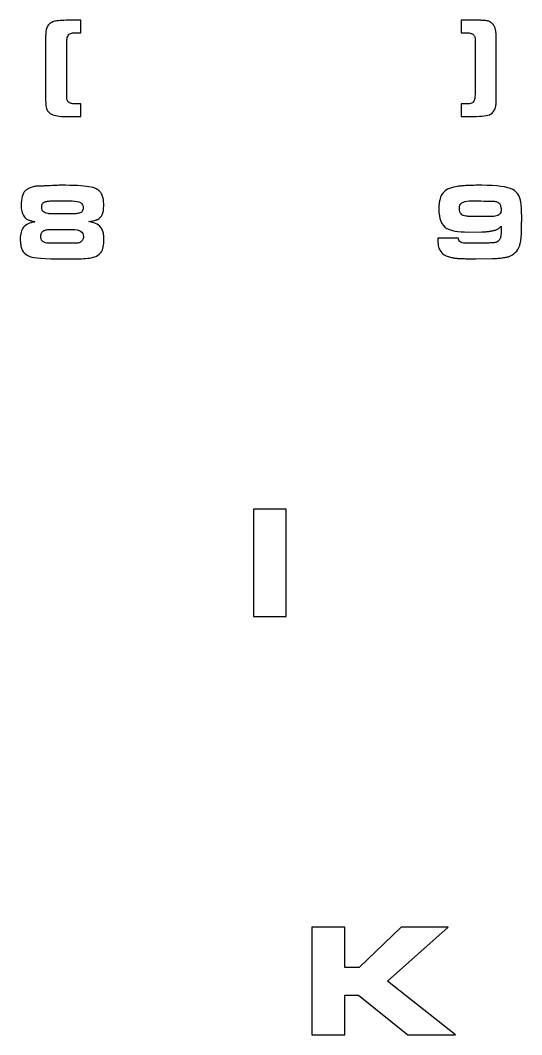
# Model space of a CAD drawing. Header units: metres. Extents: x -11 to 249, y -82 to 6.
# Drawn here: x 131.14 to 153.94, y -39.89 to 6.21 of the extents above; entities that cross this region are included whole.
import ezdxf

# ---------------------------------------------------------------- set-up
doc = ezdxf.new("R2010")
doc.units = ezdxf.units.M

msp = doc.modelspace()

# ---------------------------------------------------------------- linework, layer by layer
for p, q in [((132.424, 6.00484), (132.38, 5.94353)), ((132.477, 6.05751), (132.424, 6.00484)), ((132.54, 6.10152), (132.477, 6.05751)), ((132.613, 6.13687), (132.54, 6.10152)), ((132.695, 6.16359), (132.613, 6.13687)), ((132.746, 6.17441), (132.695, 6.16359)), ((132.806, 6.18378), (132.746, 6.17441)), ((132.874, 6.1917), (132.806, 6.18378)), ((132.95, 6.19818), (132.874, 6.1917)), ((133.035, 6.20323), (132.95, 6.19818)), ((133.127, 6.20683), (133.035, 6.20323)), ((133.228, 6.20898), (133.127, 6.20683)), ((133.337, 6.20972), (133.228, 6.20898)), ((133.894, 6.20972), (133.337, 6.20972)), ((133.894, 5.64395), (133.894, 6.20972)), ((151.979, 6.20972), (151.176, 6.20972)), ((151.176, 6.20972), (151.176, 5.64395)), ((152.013, 6.20956), (151.979, 6.20972)), ((152.045, 6.20911), (152.013, 6.20956)), ((152.077, 6.20834), (152.045, 6.20911)), ((152.108, 6.20729), (152.077, 6.20834)), ((152.137, 6.20593), (152.108, 6.20729)), ((152.166, 6.20427), (152.137, 6.20593)), ((152.194, 6.2023), (152.166, 6.20427)), ((152.221, 6.20003), (152.194, 6.2023)), ((152.261, 6.19899), (152.221, 6.20003)), ((152.299, 6.19588), (152.261, 6.19899)), ((152.336, 6.19069), (152.299, 6.19588)), ((152.372, 6.18341), (152.336, 6.19069)), ((152.406, 6.17406), (152.372, 6.18341)), ((152.438, 6.16264), (152.406, 6.17406)), ((152.469, 6.14914), (152.438, 6.16264)), ((152.499, 6.13354), (152.469, 6.14914)), ((152.527, 6.11603), (152.499, 6.13354)), ((152.554, 6.09666), (152.527, 6.11603)), ((152.579, 6.07549), (152.554, 6.09666)), ((152.604, 6.05249), (152.579, 6.07549)), ((152.627, 6.02766), (152.604, 6.05249)), ((152.648, 6.00102), (152.627, 6.02766)), ((152.668, 5.97256), (152.648, 6.00102)), ((132.295, 5.53549), (132.294, 5.5161)), ((132.296, 5.57339), (132.295, 5.5546)), ((132.295, 5.5546), (132.295, 5.53549)), ((132.297, 5.59181), (132.296, 5.57339)), ((132.298, 5.60977), (132.297, 5.59181)), ((132.299, 5.62727), (132.298, 5.60977)), ((132.3, 5.64429), (132.299, 5.62727)), ((132.301, 5.66084), (132.3, 5.64429)), ((132.303, 5.67694), (132.301, 5.66084)), ((132.305, 5.69257), (132.303, 5.67694)), ((132.307, 5.70772), (132.305, 5.69257)), ((132.322, 5.79497), (132.307, 5.70772)), ((132.346, 5.87358), (132.322, 5.79497)), ((132.38, 5.94353), (132.346, 5.87358)), ((133.318, 5.52333), (133.346, 5.56018)), ((133.346, 5.56018), (133.38, 5.59035)), ((133.38, 5.59035), (133.42, 5.6138)), ((133.42, 5.6138), (133.465, 5.63055)), ((133.465, 5.63055), (133.517, 5.64059)), ((133.517, 5.64059), (133.573, 5.64395)), ((133.573, 5.64395), (133.894, 5.64395)), ((151.176, 5.64395), (151.41, 5.64395)), ((151.41, 5.64395), (151.458, 5.64282)), ((151.458, 5.64282), (151.503, 5.63945)), ((151.503, 5.63945), (151.545, 5.63383)), ((151.545, 5.63383), (151.584, 5.62596)), ((151.584, 5.62596), (151.621, 5.61584)), ((151.621, 5.61584), (151.654, 5.60347)), ((151.654, 5.60347), (151.685, 5.58885)), ((151.685, 5.58885), (151.712, 5.57199)), ((151.712, 5.57199), (151.737, 5.55298)), ((151.737, 5.55298), (151.758, 5.53188)), ((151.758, 5.53188), (151.776, 5.5087)), ((152.687, 5.94228), (152.668, 5.97256)), ((152.698, 5.92296), (152.687, 5.94228)), ((152.708, 5.90164), (152.698, 5.92296)), ((152.717, 5.87834), (152.708, 5.90164)), ((152.726, 5.85306), (152.717, 5.87834)), ((152.734, 5.82576), (152.726, 5.85306)), ((152.741, 5.79649), (152.734, 5.82576)), ((152.748, 5.76521), (152.741, 5.79649)), ((152.754, 5.73195), (152.748, 5.76521)), ((152.759, 5.69687), (152.754, 5.73195)), ((152.764, 5.66014), (152.759, 5.69687)), ((152.768, 5.62177), (152.764, 5.66014)), ((152.771, 5.58173), (152.768, 5.62177)), ((152.774, 5.54002), (152.771, 5.58173)), ((152.775, 5.49669), (152.774, 5.54002)), ((132.294, 5.49641), (132.293, 5.47643)), ((132.293, 5.47643), (132.293, 5.45613)), ((132.293, 5.45613), (132.293, 5.43555)), ((132.293, 5.43555), (132.293, 5.41467)), ((132.293, 5.41467), (132.293, 2.64424)), ((132.294, 5.5161), (132.294, 5.49641)), ((133.253, 5.03316), (133.254, 5.10526)), ((133.254, 5.10526), (133.255, 5.17091)), ((133.255, 5.17091), (133.257, 5.23013)), ((133.257, 5.23013), (133.259, 5.2829)), ((133.259, 5.2829), (133.263, 5.32922)), ((133.263, 5.32922), (133.267, 5.36909)), ((133.267, 5.36909), (133.272, 5.40253)), ((133.272, 5.40253), (133.278, 5.42952)), ((133.278, 5.42952), (133.295, 5.47977)), ((133.295, 5.47977), (133.318, 5.52333)), ((151.776, 5.5087), (151.791, 5.48344)), ((151.791, 5.48344), (151.802, 5.4561)), ((151.802, 5.4561), (151.81, 5.4267)), ((151.81, 5.4267), (151.815, 5.3952)), ((151.815, 5.3952), (151.817, 5.36163)), ((151.817, 5.36163), (151.817, 3.0162)), ((152.777, 5.45169), (152.775, 5.49669)), ((152.777, 5.40503), (152.777, 5.45169)), ((152.777, 2.63469), (152.777, 5.40503)), ((133.253, 2.68773), (133.253, 5.03316)), ((151.813, 2.8154), (151.811, 2.76239)), ((151.815, 2.87538), (151.813, 2.8154)), ((151.816, 2.94232), (151.815, 2.87538)), ((151.817, 3.0162), (151.816, 2.94232)), ((132.293, 2.64424), (132.298, 2.38916)), ((132.298, 2.38916), (132.302, 2.32356)), ((132.302, 2.32356), (132.311, 2.26212)), ((133.255, 2.65356), (133.253, 2.68773)), ((133.26, 2.62164), (133.255, 2.65356)), ((133.268, 2.59198), (133.26, 2.62164)), ((133.279, 2.56456), (133.268, 2.59198)), ((133.294, 2.53938), (133.279, 2.56456)), ((133.312, 2.51646), (133.294, 2.53938)), ((133.333, 2.49579), (133.312, 2.51646)), ((133.358, 2.47737), (133.333, 2.49579)), ((133.385, 2.46114), (133.358, 2.47737)), ((133.416, 2.44708), (133.385, 2.46114)), ((133.45, 2.43518), (133.416, 2.44708)), ((133.486, 2.42543), (133.45, 2.43518)), ((133.526, 2.41786), (133.486, 2.42543)), ((133.569, 2.41246), (133.526, 2.41786)), ((133.614, 2.40921), (133.569, 2.41246)), ((133.663, 2.40813), (133.614, 2.40921)), ((133.894, 2.40813), (133.663, 2.40813)), ((133.894, 1.84236), (133.894, 2.40813)), ((151.499, 2.40813), (151.176, 2.40813)), ((151.176, 2.40813), (151.176, 1.84236)), ((151.555, 2.41144), (151.499, 2.40813)), ((151.606, 2.42136), (151.555, 2.41144)), ((151.651, 2.43791), (151.606, 2.42136)), ((151.69, 2.46107), (151.651, 2.43791)), ((151.724, 2.49084), (151.69, 2.46107)), ((151.753, 2.52724), (151.724, 2.49084)), ((151.775, 2.57025), (151.753, 2.52724)), ((151.792, 2.61989), (151.775, 2.57025)), ((151.798, 2.64508), (151.792, 2.61989)), ((151.803, 2.67722), (151.798, 2.64508)), ((151.807, 2.71632), (151.803, 2.67722)), ((151.811, 2.76239), (151.807, 2.71632)), ((152.748, 2.27409), (152.756, 2.31161)), ((152.756, 2.31161), (152.762, 2.35381)), ((152.762, 2.35381), (152.767, 2.40065)), ((152.767, 2.40065), (152.772, 2.45216)), ((152.772, 2.45216), (152.775, 2.50833)), ((152.775, 2.50833), (152.776, 2.56918)), ((152.776, 2.56918), (152.777, 2.63469)), ((132.311, 2.26212), (132.327, 2.2048)), ((132.327, 2.2048), (132.35, 2.15164)), ((132.35, 2.15164), (132.379, 2.10263)), ((132.379, 2.10263), (132.414, 2.05775)), ((132.414, 2.05775), (132.456, 2.01703)), ((132.456, 2.01703), (132.505, 1.98045)), ((132.505, 1.98045), (132.559, 1.94809)), ((132.559, 1.94809), (132.618, 1.92004)), ((132.618, 1.92004), (132.683, 1.8963)), ((132.683, 1.8963), (132.754, 1.87689)), ((132.754, 1.87689), (132.829, 1.86179)), ((132.829, 1.86179), (132.91, 1.851)), ((132.91, 1.851), (132.996, 1.84453)), ((132.996, 1.84453), (133.088, 1.84236)), ((151.735, 1.84236), (151.88, 1.84389)), ((151.88, 1.84389), (152.012, 1.84848)), ((152.012, 1.84848), (152.129, 1.85611)), ((152.129, 1.85611), (152.233, 1.86679)), ((152.233, 1.86679), (152.324, 1.88052)), ((152.324, 1.88052), (152.4, 1.89731)), ((152.4, 1.89731), (152.463, 1.91716)), ((152.463, 1.91716), (152.512, 1.94005)), ((152.512, 1.94005), (152.553, 1.96613)), ((152.553, 1.96613), (152.59, 1.9955)), ((152.59, 1.9955), (152.624, 2.0282)), ((152.624, 2.0282), (152.654, 2.06419)), ((152.654, 2.06419), (152.68, 2.10349)), ((152.68, 2.10349), (152.703, 2.1461)), ((152.703, 2.1461), (152.723, 2.19202)), ((152.723, 2.19202), (152.739, 2.24124)), ((152.739, 2.24124), (152.748, 2.27409)), ((133.088, 1.84236), (133.894, 1.84236)), ((151.176, 1.84236), (151.735, 1.84236)), ((131.676, -1.36903), (131.633, -1.38303)), ((131.72, -1.3569), (131.676, -1.36903)), ((131.766, -1.34663), (131.72, -1.3569)), ((131.814, -1.33824), (131.766, -1.34663)), ((131.864, -1.33171), (131.814, -1.33824)), ((131.917, -1.32704), (131.864, -1.33171)), ((131.971, -1.32423), (131.917, -1.32704)), ((132.027, -1.3233), (131.971, -1.32423)), ((132.064, -1.32314), (132.027, -1.3233)), ((132.103, -1.32262), (132.064, -1.32314)), ((132.144, -1.32176), (132.103, -1.32262)), ((132.187, -1.32054), (132.144, -1.32176)), ((132.233, -1.319), (132.187, -1.32054)), ((132.28, -1.31709), (132.233, -1.319)), ((132.33, -1.31485), (132.28, -1.31709)), ((132.382, -1.31227), (132.33, -1.31485)), ((132.496, -1.30644), (132.382, -1.31227)), ((132.599, -1.30141), (132.496, -1.30644)), ((132.691, -1.29713), (132.599, -1.30141)), ((132.773, -1.29364), (132.691, -1.29713)), ((132.843, -1.29092), (132.773, -1.29364)), ((132.903, -1.28899), (132.843, -1.29092)), ((132.952, -1.28781), (132.903, -1.28899)), ((132.99, -1.28743), (132.952, -1.28781)), ((133.197, -1.28847), (132.99, -1.28743)), ((133.39, -1.29158), (133.197, -1.28847)), ((133.57, -1.29678), (133.39, -1.29158)), ((133.735, -1.30405), (133.57, -1.29678)), ((133.886, -1.3134), (133.735, -1.30405)), ((134.024, -1.32483), (133.886, -1.3134)), ((134.147, -1.33833), (134.024, -1.32483)), ((134.256, -1.35391), (134.147, -1.33833)), ((134.355, -1.37256), (134.256, -1.35391)), ((134.444, -1.39529), (134.355, -1.37256)), ((150.847, -1.37003), (150.698, -1.41429)), ((151.016, -1.33899), (150.847, -1.37003)), ((151.062, -1.33305), (151.016, -1.33899)), ((151.111, -1.32745), (151.062, -1.33305)), ((151.163, -1.32219), (151.111, -1.32745)), ((151.218, -1.31726), (151.163, -1.32219)), ((151.276, -1.31268), (151.218, -1.31726)), ((151.337, -1.30844), (151.276, -1.31268)), ((151.401, -1.30455), (151.337, -1.30844)), ((151.467, -1.30099), (151.401, -1.30455)), ((151.537, -1.29781), (151.467, -1.30099)), ((151.61, -1.29506), (151.537, -1.29781)), ((151.687, -1.29272), (151.61, -1.29506)), ((151.766, -1.29082), (151.687, -1.29272)), ((151.849, -1.28934), (151.766, -1.29082)), ((151.935, -1.28827), (151.849, -1.28934)), ((152.024, -1.28764), (151.935, -1.28827)), ((152.117, -1.28743), (152.024, -1.28764)), ((152.367, -1.29048), (152.117, -1.28743)), ((152.596, -1.29964), (152.367, -1.29048)), ((152.804, -1.3149), (152.596, -1.29964)), ((152.991, -1.33624), (152.804, -1.3149)), ((153.156, -1.36371), (152.991, -1.33624)), ((153.301, -1.39728), (153.156, -1.36371)), ((131.227, -1.79971), (131.207, -1.88786)), ((131.253, -1.7209), (131.227, -1.79971)), ((131.286, -1.65143), (131.253, -1.7209)), ((131.324, -1.59128), (131.286, -1.65143)), ((131.367, -1.54047), (131.324, -1.59128)), ((131.394, -1.51663), (131.367, -1.54047)), ((131.422, -1.49399), (131.394, -1.51663)), ((131.452, -1.47252), (131.422, -1.49399)), ((131.484, -1.45226), (131.452, -1.47252)), ((131.518, -1.43317), (131.484, -1.45226)), ((131.555, -1.41527), (131.518, -1.43317)), ((131.593, -1.39854), (131.555, -1.41527)), ((131.633, -1.38303), (131.593, -1.39854)), ((134.525, -1.42209), (134.444, -1.39529)), ((134.597, -1.45296), (134.525, -1.42209)), ((134.661, -1.4879), (134.597, -1.45296)), ((134.716, -1.52692), (134.661, -1.4879)), ((134.762, -1.56999), (134.716, -1.52692)), ((134.8, -1.61714), (134.762, -1.56999)), ((134.832, -1.66969), (134.8, -1.61714)), ((134.859, -1.72899), (134.832, -1.66969)), ((134.882, -1.79503), (134.859, -1.72899)), ((134.901, -1.86781), (134.882, -1.79503)), ((150.239, -1.83406), (150.205, -1.9577)), ((150.292, -1.72365), (150.239, -1.83406)), ((150.365, -1.62646), (150.292, -1.72365)), ((150.456, -1.54251), (150.365, -1.62646)), ((150.567, -1.47179), (150.456, -1.54251)), ((150.698, -1.41429), (150.567, -1.47179)), ((153.425, -1.43694), (153.301, -1.39728)), ((153.528, -1.48271), (153.425, -1.43694)), ((153.6, -1.52742), (153.528, -1.48271)), ((153.665, -1.5802), (153.6, -1.52742)), ((153.722, -1.64101), (153.665, -1.5802)), ((153.772, -1.70988), (153.722, -1.64101)), ((153.814, -1.78682), (153.772, -1.70988)), ((153.849, -1.8718), (153.814, -1.78682)), ((131.183, -2.09213), (131.18, -2.20827)), ((131.18, -2.20827), (131.187, -2.34544)), ((131.192, -1.98534), (131.183, -2.09213)), ((131.207, -1.88786), (131.192, -1.98534)), ((132.113, -2.28951), (132.116, -2.23862)), ((132.118, -2.3479), (132.113, -2.28951)), ((132.116, -2.23862), (132.124, -2.19316)), ((132.124, -2.19316), (132.136, -2.15314)), ((132.136, -2.15314), (132.154, -2.11853)), ((132.154, -2.11853), (132.177, -2.08936)), ((132.177, -2.08936), (132.205, -2.0656)), ((132.205, -2.0656), (132.238, -2.04729)), ((132.238, -2.04729), (132.276, -2.03439)), ((132.276, -2.03439), (132.307, -2.02612)), ((132.307, -2.02612), (132.34, -2.01895)), ((132.34, -2.01895), (132.377, -2.01289)), ((132.377, -2.01289), (132.417, -2.00793)), ((132.417, -2.00793), (132.459, -2.00407)), ((132.459, -2.00407), (132.505, -2.00131)), ((132.505, -2.00131), (132.553, -1.99966)), ((132.553, -1.99966), (132.604, -1.99911)), ((132.604, -1.99911), (133.494, -1.99911)), ((133.494, -1.99911), (133.613, -2.00386)), ((133.613, -2.00386), (133.716, -2.01811)), ((133.716, -2.01811), (133.803, -2.04185)), ((133.803, -2.04185), (133.875, -2.0751)), ((133.875, -2.0751), (133.93, -2.11784)), ((133.93, -2.11784), (133.97, -2.17009)), ((133.97, -2.17009), (133.993, -2.23183)), ((133.993, -2.23183), (134.001, -2.30307)), ((134.001, -2.30307), (133.998, -2.35341)), ((134.916, -1.94733), (134.901, -1.86781)), ((134.926, -2.0336), (134.916, -1.94733)), ((134.932, -2.1266), (134.926, -2.0336)), ((134.93, -2.34453), (134.935, -2.22635)), ((134.935, -2.22635), (134.932, -2.1266)), ((150.168, -2.28889), (150.167, -2.31715)), ((150.169, -2.26128), (150.168, -2.28889)), ((150.17, -2.23428), (150.169, -2.26128)), ((150.171, -2.20795), (150.17, -2.23428)), ((150.173, -2.18222), (150.171, -2.20795)), ((150.175, -2.15715), (150.173, -2.18222)), ((150.177, -2.13237), (150.175, -2.15715)), ((150.18, -2.10754), (150.177, -2.13237)), ((150.183, -2.08267), (150.18, -2.10754)), ((150.186, -2.05777), (150.183, -2.08267)), ((150.19, -2.03282), (150.186, -2.05777)), ((150.195, -2.00783), (150.19, -2.03282)), ((150.199, -1.98279), (150.195, -2.00783)), ((150.205, -1.9577), (150.199, -1.98279)), ((151.1, -2.34431), (151.107, -2.2634)), ((151.107, -2.2634), (151.127, -2.19328)), ((151.127, -2.19328), (151.162, -2.13396)), ((151.162, -2.13396), (151.21, -2.0854)), ((151.21, -2.0854), (151.273, -2.04765)), ((151.273, -2.04765), (151.349, -2.02068)), ((151.349, -2.02068), (151.438, -2.0045)), ((151.438, -2.0045), (151.542, -1.99911)), ((151.542, -1.99911), (152.082, -1.99911)), ((152.082, -1.99911), (152.223, -2.00339)), ((152.223, -2.00339), (152.371, -2.00768)), ((152.371, -2.00768), (152.408, -2.00867)), ((152.408, -2.00867), (152.445, -2.00952)), ((152.445, -2.00952), (152.482, -2.01025)), ((152.482, -2.01025), (152.518, -2.01085)), ((152.518, -2.01085), (152.554, -2.01131)), ((152.554, -2.01131), (152.59, -2.01164)), ((152.59, -2.01164), (152.625, -2.01184)), ((152.625, -2.01184), (152.66, -2.0119)), ((152.66, -2.0119), (152.7, -2.01346)), ((152.7, -2.01346), (152.739, -2.0181)), ((152.739, -2.0181), (152.774, -2.02582)), ((152.774, -2.02582), (152.807, -2.03665)), ((152.807, -2.03665), (152.838, -2.05057)), ((152.838, -2.05057), (152.865, -2.06757)), ((152.865, -2.06757), (152.891, -2.08768)), ((152.891, -2.08768), (152.913, -2.11087)), ((152.913, -2.11087), (152.933, -2.13684)), ((152.933, -2.13684), (152.951, -2.16533)), ((152.951, -2.16533), (152.965, -2.1963)), ((152.965, -2.1963), (152.977, -2.22978)), ((152.977, -2.22978), (152.987, -2.26575)), ((152.987, -2.26575), (152.993, -2.30423)), ((152.993, -2.30423), (152.997, -2.3452)), ((153.877, -1.96483), (153.849, -1.8718)), ((153.897, -2.0659), (153.877, -1.96483)), ((153.906, -2.13049), (153.897, -2.0659)), ((153.913, -2.20221), (153.906, -2.13049)), ((153.92, -2.28104), (153.913, -2.20221)), ((153.925, -2.36699), (153.92, -2.28104)), ((131.187, -2.34544), (131.206, -2.46785)), ((131.206, -2.46785), (131.238, -2.5755)), ((131.238, -2.5755), (131.283, -2.66838)), ((131.283, -2.66838), (131.341, -2.74652)), ((131.341, -2.74652), (131.412, -2.80989)), ((132.13, -2.39961), (132.118, -2.3479)), ((132.152, -2.4446), (132.13, -2.39961)), ((132.181, -2.48289), (132.152, -2.4446)), ((132.219, -2.5145), (132.181, -2.48289)), ((132.266, -2.53938), (132.219, -2.5145)), ((132.321, -2.55757), (132.266, -2.53938)), ((132.385, -2.56906), (132.321, -2.55757)), ((132.4, -2.57166), (132.385, -2.56906)), ((132.414, -2.57397), (132.4, -2.57166)), ((132.429, -2.57605), (132.414, -2.57397)), ((132.443, -2.57788), (132.429, -2.57605)), ((132.457, -2.57945), (132.443, -2.57788)), ((132.471, -2.58076), (132.457, -2.57945)), ((132.485, -2.58182), (132.471, -2.58076)), ((132.499, -2.58263), (132.485, -2.58182)), ((132.513, -2.58327), (132.499, -2.58263)), ((132.527, -2.58382), (132.513, -2.58327)), ((132.543, -2.58429), (132.527, -2.58382)), ((132.559, -2.58467), (132.543, -2.58429)), ((132.576, -2.58496), (132.559, -2.58467)), ((132.594, -2.58517), (132.576, -2.58496)), ((132.612, -2.58531), (132.594, -2.58517)), ((132.632, -2.58534), (132.612, -2.58531)), ((133.459, -2.58534), (132.632, -2.58534)), ((133.519, -2.58496), (133.459, -2.58534)), ((133.574, -2.58382), (133.519, -2.58496)), ((133.625, -2.58191), (133.574, -2.58382)), ((133.67, -2.57924), (133.625, -2.58191)), ((133.712, -2.57581), (133.67, -2.57924)), ((133.748, -2.57159), (133.712, -2.57581)), ((133.779, -2.56664), (133.748, -2.57159)), ((133.806, -2.56091), (133.779, -2.56664)), ((133.852, -2.54678), (133.806, -2.56091)), ((133.892, -2.5275), (133.852, -2.54678)), ((133.925, -2.50304), (133.892, -2.5275)), ((133.953, -2.47339), (133.925, -2.50304)), ((133.974, -2.43857), (133.953, -2.47339)), ((133.989, -2.39857), (133.974, -2.43857)), ((133.998, -2.35341), (133.989, -2.39857)), ((134.723, -2.80247), (134.779, -2.75606)), ((134.779, -2.75606), (134.827, -2.69766)), ((134.827, -2.69766), (134.865, -2.62732)), ((134.865, -2.62732), (134.896, -2.54501)), ((134.896, -2.54501), (134.917, -2.45074)), ((134.917, -2.45074), (134.93, -2.34453)), ((150.167, -2.31715), (150.167, -2.34605)), ((150.167, -2.34605), (150.167, -2.3756)), ((150.167, -2.3756), (150.172, -2.53108)), ((150.172, -2.53108), (150.19, -2.67326)), ((150.19, -2.67326), (150.218, -2.80212)), ((151.105, -2.41991), (151.1, -2.34431)), ((151.119, -2.48634), (151.105, -2.41991)), ((151.143, -2.54359), (151.119, -2.48634)), ((151.176, -2.59167), (151.143, -2.54359)), ((151.22, -2.63057), (151.176, -2.59167)), ((151.272, -2.66029), (151.22, -2.63057)), ((151.335, -2.68085), (151.272, -2.66029)), ((151.406, -2.69223), (151.335, -2.68085)), ((151.431, -2.69478), (151.406, -2.69223)), ((151.457, -2.69699), (151.431, -2.69478)), ((151.484, -2.69885), (151.457, -2.69699)), ((151.514, -2.70039), (151.484, -2.69885)), ((151.544, -2.70158), (151.514, -2.70039)), ((151.576, -2.70242), (151.544, -2.70158)), ((151.61, -2.70294), (151.576, -2.70242)), ((151.645, -2.70311), (151.61, -2.70294)), ((152.584, -2.70311), (151.645, -2.70311)), ((152.662, -2.70032), (152.584, -2.70311)), ((152.732, -2.69193), (152.662, -2.70032)), ((152.793, -2.67795), (152.732, -2.69193)), ((152.847, -2.65839), (152.793, -2.67795)), ((152.892, -2.63324), (152.847, -2.65839)), ((152.93, -2.60249), (152.892, -2.63324)), ((152.959, -2.56615), (152.93, -2.60249)), ((152.98, -2.52423), (152.959, -2.56615)), ((152.982, -2.51801), (152.98, -2.52423)), ((152.984, -2.51152), (152.982, -2.51801)), ((152.985, -2.50479), (152.984, -2.51152)), ((152.987, -2.4978), (152.985, -2.50479)), ((152.989, -2.49055), (152.987, -2.4978)), ((152.99, -2.48306), (152.989, -2.49055)), ((152.992, -2.47531), (152.99, -2.48306)), ((152.993, -2.4673), (152.992, -2.47531)), ((152.995, -2.45895), (152.993, -2.4673)), ((152.996, -2.45018), (152.995, -2.45895)), ((152.997, -2.44098), (152.996, -2.45018)), ((152.997, -2.3452), (152.999, -2.38867)), ((152.998, -2.42133), (152.997, -2.43137)), ((152.997, -2.43137), (152.997, -2.44098)), ((152.999, -2.39998), (152.998, -2.41086)), ((152.998, -2.41086), (152.998, -2.42133)), ((152.999, -2.38867), (152.999, -2.39998)), ((153.929, -2.46005), (153.925, -2.36699)), ((153.932, -2.56024), (153.929, -2.46005)), ((153.934, -2.66756), (153.932, -2.56024)), ((153.935, -2.78198), (153.934, -2.66756)), ((131.291, -3.19473), (131.256, -3.24139)), ((131.333, -3.15254), (131.291, -3.19473)), ((131.381, -3.11346), (131.333, -3.15254)), ((131.435, -3.07747), (131.381, -3.11346)), ((131.412, -2.80989), (131.496, -2.85851)), ((131.496, -3.04456), (131.435, -3.07747)), ((131.496, -2.85851), (131.593, -2.89235)), ((131.564, -3.01476), (131.496, -3.04456)), ((131.638, -2.98805), (131.564, -3.01476)), ((131.593, -2.89235), (131.607, -2.89635)), ((131.607, -2.89635), (131.621, -2.90024)), ((131.621, -2.90024), (131.635, -2.90399)), ((131.635, -2.90399), (131.648, -2.90762)), ((131.719, -2.96443), (131.638, -2.98805)), ((131.648, -2.90762), (131.662, -2.91112)), ((131.662, -2.91112), (131.675, -2.91449)), ((131.675, -2.91449), (131.688, -2.91774)), ((131.688, -2.91774), (131.701, -2.92087)), ((131.701, -2.92087), (131.714, -2.92389)), ((131.714, -2.92389), (131.727, -2.92688)), ((131.807, -2.94391), (131.719, -2.96443)), ((131.727, -2.92688), (131.74, -2.92982)), ((131.74, -2.92982), (131.753, -2.93272)), ((131.753, -2.93272), (131.767, -2.93559)), ((131.767, -2.93559), (131.78, -2.9384)), ((131.78, -2.9384), (131.793, -2.94118)), ((131.793, -2.94118), (131.807, -2.94391)), ((134.262, -2.94006), (134.517, -2.88579)), ((134.479, -2.99707), (134.262, -2.94006)), ((134.561, -3.02557), (134.479, -2.99707)), ((134.517, -2.88579), (134.536, -2.88147)), ((134.536, -2.88147), (134.554, -2.87663)), ((134.554, -2.87663), (134.572, -2.87129)), ((134.636, -3.06097), (134.561, -3.02557)), ((134.572, -2.87129), (134.59, -2.86543)), ((134.59, -2.86543), (134.608, -2.85909)), ((134.608, -2.85909), (134.625, -2.8522)), ((134.625, -2.8522), (134.641, -2.84483)), ((134.702, -3.10324), (134.636, -3.06097)), ((134.641, -2.84483), (134.658, -2.83694)), ((134.658, -2.83694), (134.723, -2.80247)), ((134.76, -3.15237), (134.702, -3.10324)), ((134.809, -3.20837), (134.76, -3.15237)), ((134.85, -3.27126), (134.809, -3.20837)), ((150.218, -2.80212), (150.258, -2.91766)), ((150.258, -2.91766), (150.31, -3.01988)), ((150.31, -3.01988), (150.373, -3.1088)), ((150.373, -3.1088), (150.447, -3.1844)), ((150.447, -3.1844), (150.533, -3.24669)), ((152.894, -3.23837), (152.923, -3.21506)), ((152.923, -3.21506), (153.001, -3.13921)), ((153.001, -3.13921), (152.996, -3.42281)), ((153.924, -3.27219), (153.925, -3.22662)), ((153.925, -3.22662), (153.926, -3.17624)), ((153.926, -3.17624), (153.929, -3.06528)), ((153.929, -3.06528), (153.931, -3.01337)), ((153.931, -3.01337), (153.932, -2.96527)), ((153.932, -2.96527), (153.933, -2.92099)), ((153.933, -2.92099), (153.934, -2.88051)), ((153.934, -2.81102), (153.935, -2.78198)), ((153.934, -2.84386), (153.934, -2.81102)), ((153.934, -2.88051), (153.934, -2.84386)), ((131.142, -3.64505), (131.14, -3.73293)), ((131.149, -3.56305), (131.142, -3.64505)), ((131.161, -3.48694), (131.149, -3.56305)), ((131.178, -3.41672), (131.161, -3.48694)), ((131.199, -3.35239), (131.178, -3.41672)), ((131.225, -3.29395), (131.199, -3.35239)), ((131.256, -3.24139), (131.225, -3.29395)), ((132.073, -3.61061), (132.075, -3.56572)), ((132.077, -3.67267), (132.073, -3.61061)), ((132.075, -3.56572), (132.082, -3.52428)), ((132.09, -3.72771), (132.077, -3.67267)), ((132.082, -3.52428), (132.093, -3.4863)), ((132.093, -3.4863), (132.108, -3.4518)), ((132.108, -3.4518), (132.128, -3.42075)), ((132.128, -3.42075), (132.152, -3.39316)), ((132.152, -3.39316), (132.181, -3.36903)), ((132.181, -3.36903), (132.214, -3.34837)), ((132.214, -3.34837), (132.239, -3.33633)), ((132.239, -3.33633), (132.269, -3.3259)), ((132.269, -3.3259), (132.301, -3.31708)), ((132.301, -3.31708), (132.338, -3.30984)), ((132.338, -3.30984), (132.378, -3.30423)), ((132.378, -3.30423), (132.422, -3.30022)), ((132.422, -3.30022), (132.469, -3.29782)), ((132.469, -3.29782), (132.52, -3.29701)), ((132.52, -3.29701), (133.505, -3.29701)), ((133.505, -3.29701), (133.623, -3.30196)), ((133.623, -3.30196), (133.726, -3.31679)), ((133.726, -3.31679), (133.812, -3.34149)), ((133.812, -3.34149), (133.883, -3.3761)), ((133.883, -3.3761), (133.939, -3.42058)), ((133.939, -3.42058), (133.978, -3.47495)), ((133.978, -3.47495), (134.002, -3.5392)), ((134.007, -3.66263), (133.999, -3.70778)), ((134.002, -3.5392), (134.01, -3.61333)), ((134.01, -3.61333), (134.007, -3.66263)), ((134.883, -3.341), (134.85, -3.27126)), ((134.907, -3.41762), (134.883, -3.341)), ((134.916, -3.45746), (134.907, -3.41762)), ((134.923, -3.49698), (134.916, -3.45746)), ((134.929, -3.53615), (134.923, -3.49698)), ((134.934, -3.57498), (134.929, -3.53615)), ((134.938, -3.61348), (134.934, -3.57498)), ((134.941, -3.65164), (134.938, -3.61348)), ((134.942, -3.68945), (134.941, -3.65164)), ((150.533, -3.24669), (150.606, -3.28549)), ((150.606, -3.28549), (150.693, -3.31911)), ((150.693, -3.31911), (150.794, -3.34755)), ((150.794, -3.34755), (150.908, -3.37083)), ((150.908, -3.37083), (151.036, -3.38893)), ((151.036, -3.38893), (151.177, -3.40187)), ((151.177, -3.40187), (151.333, -3.40962)), ((151.333, -3.40962), (151.501, -3.41222)), ((151.501, -3.41222), (152.128, -3.40198)), ((152.128, -3.40198), (152.164, -3.40173)), ((152.164, -3.40173), (152.2, -3.40105)), ((152.2, -3.40105), (152.235, -3.39989)), ((152.235, -3.39989), (152.27, -3.39825)), ((152.27, -3.39825), (152.304, -3.39616)), ((152.304, -3.39616), (152.338, -3.3936)), ((152.338, -3.3936), (152.371, -3.39058)), ((152.371, -3.39058), (152.403, -3.38708)), ((152.403, -3.38708), (152.436, -3.38313)), ((152.436, -3.38313), (152.468, -3.37871)), ((152.468, -3.37871), (152.501, -3.37381)), ((152.501, -3.37381), (152.535, -3.36845)), ((152.535, -3.36845), (152.568, -3.36263)), ((152.568, -3.36263), (152.602, -3.35634)), ((152.602, -3.35634), (152.636, -3.34959)), ((152.636, -3.34959), (152.67, -3.34238)), ((152.67, -3.34238), (152.705, -3.33386)), ((152.705, -3.33386), (152.738, -3.32324)), ((152.738, -3.32324), (152.771, -3.3105)), ((152.771, -3.3105), (152.803, -3.29564)), ((152.803, -3.29564), (152.834, -3.27867)), ((152.834, -3.27867), (152.864, -3.25958)), ((152.864, -3.25958), (152.894, -3.23837)), ((152.963, -3.6832), (152.949, -3.7216)), ((152.975, -3.64023), (152.963, -3.6832)), ((152.984, -3.59271), (152.975, -3.64023)), ((152.991, -3.54063), (152.984, -3.59271)), ((152.995, -3.48401), (152.991, -3.54063)), ((152.996, -3.42281), (152.995, -3.48401)), ((153.906, -3.70679), (153.909, -3.67841)), ((153.909, -3.67841), (153.912, -3.64987)), ((153.912, -3.64987), (153.914, -3.62053)), ((153.914, -3.62053), (153.916, -3.59036)), ((153.916, -3.59036), (153.918, -3.55942)), ((153.918, -3.55942), (153.919, -3.52765)), ((153.919, -3.52765), (153.92, -3.49509)), ((153.92, -3.49509), (153.921, -3.46172)), ((153.921, -3.37988), (153.922, -3.34882)), ((153.921, -3.40613), (153.921, -3.37988)), ((153.921, -3.46172), (153.921, -3.40613)), ((153.922, -3.34882), (153.923, -3.31293)), ((153.923, -3.31293), (153.924, -3.27219)), ((131.14, -3.73293), (131.14, -3.77539)), ((131.14, -3.77539), (131.142, -3.81734)), ((131.142, -3.81734), (131.144, -3.85878)), ((131.144, -3.85878), (131.148, -3.8997)), ((131.148, -3.8997), (131.152, -3.94012)), ((131.152, -3.94012), (131.158, -3.98004)), ((131.158, -3.98004), (131.164, -4.01944)), ((131.164, -4.01944), (131.172, -4.05833)), ((131.172, -4.05833), (131.196, -4.15022)), ((132.112, -3.77574), (132.09, -3.72771)), ((132.142, -3.81676), (132.112, -3.77574)), ((132.181, -3.85075), (132.142, -3.81676)), ((132.228, -3.87775), (132.181, -3.85075)), ((132.285, -3.89772), (132.228, -3.87775)), ((132.349, -3.91069), (132.285, -3.89772)), ((132.369, -3.91386), (132.349, -3.91069)), ((132.391, -3.91661), (132.369, -3.91386)), ((132.414, -3.91893), (132.391, -3.91661)), ((132.439, -3.92084), (132.414, -3.91893)), ((132.466, -3.92232), (132.439, -3.92084)), ((132.494, -3.92337), (132.466, -3.92232)), ((132.524, -3.924), (132.494, -3.92337)), ((132.556, -3.92421), (132.524, -3.924)), ((133.505, -3.92421), (132.556, -3.92421)), ((133.568, -3.92371), (133.505, -3.92421)), ((133.626, -3.92218), (133.568, -3.92371)), ((133.677, -3.91965), (133.626, -3.92218)), ((133.723, -3.91611), (133.677, -3.91965)), ((133.762, -3.91154), (133.723, -3.91611)), ((133.795, -3.90596), (133.762, -3.91154)), ((133.823, -3.89937), (133.795, -3.90596)), ((133.844, -3.89177), (133.823, -3.89937)), ((133.883, -3.87146), (133.844, -3.89177)), ((133.916, -3.847), (133.883, -3.87146)), ((133.945, -3.81841), (133.916, -3.847)), ((133.968, -3.78566), (133.945, -3.81841)), ((133.986, -3.74879), (133.968, -3.78566)), ((133.999, -3.70778), (133.986, -3.74879)), ((134.893, -4.15746), (134.911, -4.08713)), ((134.911, -4.08713), (134.925, -4.00891)), ((134.925, -4.00891), (134.935, -3.92281)), ((134.935, -3.92281), (134.941, -3.82881)), ((134.941, -3.82881), (134.943, -3.72693)), ((134.943, -3.72693), (134.942, -3.68945)), ((150.118, -3.68869), (150.119, -3.78329)), ((151.051, -3.68869), (150.118, -3.68869)), ((150.119, -3.78329), (150.124, -3.87061)), ((150.124, -3.87061), (150.132, -3.95064)), ((150.132, -3.95064), (150.142, -4.02339)), ((150.142, -4.02339), (150.156, -4.08887)), ((150.156, -4.08887), (150.173, -4.14705)), ((150.173, -4.14705), (150.193, -4.19795)), ((151.062, -3.7421), (151.051, -3.68869)), ((151.081, -3.78838), (151.062, -3.7421)), ((151.107, -3.82753), (151.081, -3.78838)), ((151.141, -3.85957), (151.107, -3.82753)), ((151.182, -3.88449), (151.141, -3.85957)), ((151.23, -3.9023), (151.182, -3.88449)), ((151.286, -3.91298), (151.23, -3.9023)), ((151.349, -3.91653), (151.286, -3.91298)), ((151.824, -3.92421), (151.349, -3.91653)), ((151.887, -3.92415), (151.824, -3.92421)), ((151.946, -3.92393), (151.887, -3.92415)), ((152.002, -3.92358), (151.946, -3.92393)), ((152.055, -3.9231), (152.002, -3.92358)), ((152.104, -3.92245), (152.055, -3.9231)), ((152.15, -3.92169), (152.104, -3.92245)), ((152.192, -3.92078), (152.15, -3.92169)), ((152.231, -3.91974), (152.192, -3.92078)), ((152.269, -3.91855), (152.231, -3.91974)), ((152.308, -3.91721), (152.269, -3.91855)), ((152.349, -3.91574), (152.308, -3.91721)), ((152.391, -3.91414), (152.349, -3.91574)), ((152.434, -3.91238), (152.391, -3.91414)), ((152.479, -3.91049), (152.434, -3.91238)), ((152.525, -3.90846), (152.479, -3.91049)), ((152.573, -3.9063), (152.525, -3.90846)), ((152.603, -3.90581), (152.573, -3.9063)), ((152.633, -3.90436), (152.603, -3.90581)), ((152.66, -3.90193), (152.633, -3.90436)), ((152.687, -3.89853), (152.66, -3.90193)), ((152.712, -3.89417), (152.687, -3.89853)), ((152.736, -3.88884), (152.712, -3.89417)), ((152.759, -3.88252), (152.736, -3.88884)), ((152.78, -3.87526), (152.759, -3.88252)), ((152.8, -3.86703), (152.78, -3.87526)), ((152.82, -3.85794), (152.8, -3.86703)), ((152.838, -3.84796), (152.82, -3.85794)), ((152.855, -3.83708), (152.838, -3.84796)), ((152.871, -3.82532), (152.855, -3.83708)), ((152.885, -3.81268), (152.871, -3.82532)), ((152.899, -3.79915), (152.885, -3.81268)), ((152.912, -3.78473), (152.899, -3.79915)), ((152.932, -3.75545), (152.912, -3.78473)), ((152.949, -3.7216), (152.932, -3.75545)), ((153.764, -4.19997), (153.809, -4.11409)), ((153.809, -4.11409), (153.844, -4.02026)), ((153.844, -4.02026), (153.869, -3.91846)), ((153.869, -3.91846), (153.876, -3.88681)), ((153.876, -3.88681), (153.882, -3.85565)), ((153.882, -3.85565), (153.888, -3.82494)), ((153.888, -3.82494), (153.893, -3.79471)), ((153.893, -3.79471), (153.898, -3.76492)), ((153.898, -3.76492), (153.902, -3.73563)), ((153.902, -3.73563), (153.906, -3.70679)), ((131.196, -4.15022), (131.231, -4.2334)), ((131.231, -4.2334), (131.277, -4.30785)), ((131.277, -4.30785), (131.334, -4.37355)), ((131.334, -4.37355), (131.401, -4.43054)), ((131.401, -4.43054), (131.478, -4.47879)), ((131.478, -4.47879), (131.567, -4.51833)), ((131.567, -4.51833), (131.666, -4.54913)), ((131.666, -4.54913), (131.766, -4.56947)), ((131.766, -4.56947), (131.903, -4.5871)), ((131.903, -4.5871), (132.076, -4.60201)), ((132.076, -4.60201), (132.286, -4.6142)), ((134.112, -4.61299), (134.199, -4.60472)), ((134.199, -4.60472), (134.281, -4.59517)), ((134.281, -4.59517), (134.37, -4.5802)), ((134.37, -4.5802), (134.453, -4.55972)), ((134.453, -4.55972), (134.529, -4.53374)), ((134.529, -4.53374), (134.599, -4.50224)), ((134.599, -4.50224), (134.663, -4.46523)), ((134.663, -4.46523), (134.72, -4.42271)), ((134.72, -4.42271), (134.771, -4.37468)), ((134.771, -4.37468), (134.815, -4.32114)), ((134.815, -4.32114), (134.845, -4.27446)), ((134.845, -4.27446), (134.871, -4.21989)), ((134.871, -4.21989), (134.893, -4.15746)), ((150.193, -4.19795), (150.216, -4.24158)), ((150.216, -4.24158), (150.255, -4.29976)), ((150.255, -4.29976), (150.299, -4.35236)), ((150.299, -4.35236), (150.349, -4.39935)), ((150.349, -4.39935), (150.403, -4.44077)), ((150.403, -4.44077), (150.463, -4.47659)), ((150.463, -4.47659), (150.528, -4.50684)), ((150.528, -4.50684), (150.599, -4.53148)), ((150.599, -4.53148), (150.674, -4.55054)), ((150.674, -4.55054), (150.703, -4.55777)), ((150.703, -4.55777), (150.732, -4.56459)), ((150.732, -4.56459), (150.761, -4.57098)), ((150.761, -4.57098), (150.789, -4.57695)), ((150.789, -4.57695), (150.818, -4.5825)), ((150.818, -4.5825), (150.846, -4.58763)), ((150.846, -4.58763), (150.874, -4.59233)), ((150.874, -4.59233), (150.902, -4.59662)), ((150.902, -4.59662), (150.93, -4.60042)), ((150.93, -4.60042), (150.958, -4.60371)), ((150.958, -4.60371), (150.986, -4.60651)), ((150.986, -4.60651), (151.014, -4.6088)), ((151.014, -4.6088), (151.043, -4.61057)), ((152.741, -4.61107), (152.804, -4.60884)), ((152.804, -4.60884), (152.864, -4.60573)), ((152.864, -4.60573), (152.922, -4.60173)), ((152.922, -4.60173), (152.977, -4.59683)), ((152.977, -4.59683), (153.03, -4.59105)), ((153.03, -4.59105), (153.08, -4.58437)), ((153.08, -4.58437), (153.128, -4.57698)), ((153.128, -4.57698), (153.173, -4.56903)), ((153.173, -4.56903), (153.215, -4.56053)), ((153.215, -4.56053), (153.255, -4.55148)), ((153.255, -4.55148), (153.292, -4.54189)), ((153.292, -4.54189), (153.327, -4.53172)), ((153.327, -4.53172), (153.36, -4.52103)), ((153.36, -4.52103), (153.389, -4.50977)), ((153.389, -4.50977), (153.484, -4.46375)), ((153.484, -4.46375), (153.569, -4.40976)), ((153.569, -4.40976), (153.644, -4.34779)), ((153.644, -4.34779), (153.709, -4.27786)), ((153.709, -4.27786), (153.764, -4.19997)), ((132.286, -4.6142), (132.533, -4.62369)), ((132.533, -4.62369), (132.816, -4.63046)), ((132.816, -4.63046), (133.135, -4.63454)), ((133.135, -4.63454), (133.491, -4.63589)), ((133.491, -4.63589), (133.607, -4.63525)), ((133.607, -4.63525), (133.718, -4.63335)), ((133.718, -4.63335), (133.824, -4.63017)), ((133.824, -4.63017), (133.925, -4.62572)), ((133.925, -4.62572), (134.021, -4.61998)), ((134.021, -4.61998), (134.112, -4.61299)), ((151.043, -4.61057), (151.072, -4.61183)), ((151.072, -4.61183), (151.101, -4.61259)), ((151.101, -4.61259), (151.13, -4.61285)), ((151.13, -4.61285), (151.138, -4.61304)), ((151.138, -4.61304), (151.154, -4.61357)), ((151.154, -4.61357), (151.176, -4.61447)), ((151.176, -4.61447), (151.243, -4.61736)), ((151.243, -4.61736), (151.339, -4.62167)), ((151.339, -4.62167), (151.398, -4.62437)), ((151.398, -4.62437), (151.46, -4.62708)), ((151.46, -4.62708), (151.52, -4.62941)), ((151.52, -4.62941), (151.578, -4.63139)), ((151.578, -4.63139), (151.634, -4.63301)), ((151.634, -4.63301), (151.689, -4.63428)), ((151.689, -4.63428), (151.742, -4.63518)), ((151.742, -4.63518), (151.793, -4.63571)), ((151.793, -4.63571), (151.843, -4.63589)), ((151.843, -4.63589), (152.608, -4.61285)), ((152.608, -4.61285), (152.676, -4.61241)), ((152.676, -4.61241), (152.741, -4.61107)), ((143.226, -15.9986), (141.737, -15.9986)), ((141.737, -15.9986), (141.737, -20.8869)), ((143.226, -20.8869), (143.226, -15.9986)), ((141.737, -20.8869), (143.226, -20.8869)), ((145.887, -34.9986), (144.397, -34.9986)), ((144.397, -34.9986), (144.397, -39.8869)), ((145.887, -36.8302), (145.887, -34.9986)), ((148.458, -34.9986), (146.55, -36.8302)), ((147.84, -37.4519), (150.586, -34.9986)), ((150.586, -34.9986), (148.458, -34.9986)), ((146.55, -36.8302), (145.887, -36.8302)), ((150.92, -39.8869), (147.84, -37.4519)), ((145.887, -39.8869), (145.887, -38.0898)), ((145.887, -38.0898), (146.517, -38.0898)), ((146.517, -38.0898), (148.751, -39.8869)), ((144.397, -39.8869), (145.887, -39.8869)), ((148.751, -39.8869), (150.92, -39.8869))]:
    msp.add_line(p, q)

doc.saveas('drawing.dxf')
